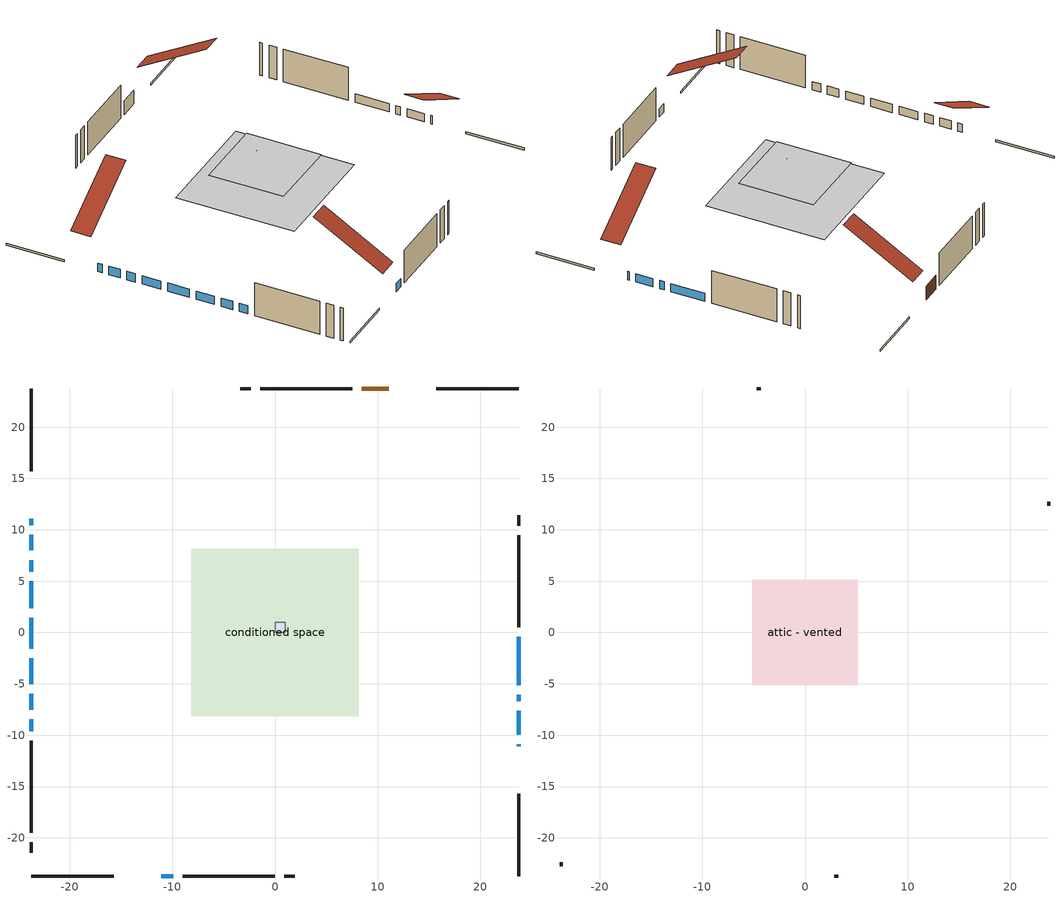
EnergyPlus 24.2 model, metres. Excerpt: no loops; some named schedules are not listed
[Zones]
conditioned space
 floor outside (Floor1 construction): -2.53,-2.53 -2.53,2.53 2.53,2.53 2.53,-2.53 z0.61
 floor outside (Floor2 construction): -0.91,-0.91 -0.91,0.91 0.91,0.91 0.91,-0.91 z0.61
 floor adiabatic (AdiabaticFloorConstruction): -8.17,-8.17 -8.17,8.17 8.17,8.17 8.17,-8.17 z3.05
 wall outside (RimJoist1 construction): 23.71,23.71 15.71,23.71 / -23.71,-23.71 -15.71,-23.71 / -23.71,23.71 -23.71,15.71 / 23.71,-23.71 23.71,-15.71 z0.61:0.91
 wall outside (AdiabaticWallConstruction 1): 11.09,23.71 8.46,23.71 z0.61:2.64
 wall outside (AdiabaticWallConstruction): -23.71,11.09 -23.71,10.45 / -11.09,-23.71 -9.91,-23.71 / -23.71,9.52 -23.71,7.98 / -23.71,7.06 -23.71,5.89 / -23.71,4.97 -23.71,2.38 / 23.71,-11.09 23.71,-10.87 / 23.71,-9.94 23.71,-7.61 / -23.71,1.45 -23.71,-1.56 / -23.71,-2.49 -23.71,-5.02 / -23.71,-5.95 -23.71,-7.52 / -23.71,-8.44 -23.71,-9.62 / 23.71,-6.68 23.71,-6.04 / 23.71,-5.12 23.71,-0.43 z0.61:1.83
 wall outside (Wall1 construction): 7.54,23.71 -1.42,23.71 / -8.99,-23.71 -0.03,-23.71 / -23.71,-10.54 -23.71,-19.5 / 23.71,0.5 23.71,9.45 z0.61:5.49
 wall outside (Wall2 construction): -2.35,23.71 -3.38,23.71 / 0.9,-23.71 1.93,-23.71 / -23.71,-20.43 -23.71,-21.46 / 23.71,10.38 23.71,11.41 z0.61:5.49
 window (WindowConstruction): -23.71,11.09 -23.71,10.45 z0.61:1.83
 window (WindowConstruction 7): -11.09,-23.71 -9.91,-23.71 z0.61:1.83
 window (WindowConstruction 8): -23.71,9.52 -23.71,7.99 z0.61:1.83
 window (WindowConstruction 9): -23.71,7.06 -23.71,5.89 z0.61:1.83
 window (WindowConstruction 10): -23.71,4.97 -23.71,2.38 z0.61:1.83
 window (WindowConstruction 11): 23.71,-11.09 23.71,-10.87 z0.61:1.83
 window (WindowConstruction 12): 23.71,-9.94 23.71,-7.61 z0.61:1.83
 window (WindowConstruction 1): -23.71,1.45 -23.71,-1.56 z0.61:1.83
 window (WindowConstruction 2): -23.71,-2.49 -23.71,-5.02 z0.61:1.83
 window (WindowConstruction 3): -23.71,-5.95 -23.71,-7.52 z0.61:1.83
 window (WindowConstruction 4): -23.71,-8.44 -23.71,-9.62 z0.61:1.83
 window (WindowConstruction 5): 23.71,-6.68 23.71,-6.04 z0.61:1.83
 window (WindowConstruction 6): 23.71,-5.12 23.71,-0.43 z0.61:1.83
 door (Door): 11.09,23.71 8.47,23.71 z0.61:2.64
 ceiling adiabatic (AdiabaticFloorConstruction): 8.17,-8.17 8.17,8.17 -8.17,8.17 -8.17,-8.17 z3.05
 roof outside (Roof2 construction): -2.32,2.32 -2.32,-2.32 2.32,-2.32 2.32,2.32 z5.49
furnace airloop ret air zone
 floor adiabatic (AdiabaticConst): 0,0 0,1 1,1 1,0 z0
 wall adiabatic (AdiabaticConst): 0,1 0,0 1,0 1,1 0,1 z0:1
 ceiling adiabatic (AdiabaticConst): 1,0 1,1 0,1 0,0 z1
attic - vented
 floor to conditioned space (Floor3 construction Reversed): -5.14,-5.14 -5.14,5.14 5.14,5.14 5.14,-5.14 z5.49
 wall outside (Wall4 construction): -4.31,23.71 -4.7,23.71 / 2.86,-23.71 3.25,-23.71 / -23.71,-22.39 -23.71,-22.78 / 23.71,12.34 23.71,12.73 z0.61:5.49
 roof outside (Roof1 construction): 12.01,23.71,5.49 12.01,14.15,11.06 14.78,14.15,11.06 14.78,23.71,5.49; -12.01,-23.71,5.49 -12.01,-14.15,11.06 -14.78,-14.15,11.06 -14.78,-23.71,5.49; -23.71,12.01,5.49 -14.15,12.01,11.06 -14.15,14.78,11.06 -23.71,14.78,5.49; 23.71,-12.01,5.49 14.15,-12.01,11.06 14.15,-14.78,11.06 23.71,-14.78,5.49
[Building]
Building 1: Terrain=Suburbs
[Site:Location]
Saskatoon Intl AP_SK: Latitude {deg}=52.17; Longitude {deg}=-106.7; Time Zone {hr}=-6; Elevation {m}=504; Keep Site Location Information=Yes
[Site:GroundTemperature:Shallow]
-3.29371, -5.9198, -6.13011, -4.88389, 0.118965, 5.09852, 9.41553, 12.1502, 12.3826, 10.1583, 5.95142, 1.12462
[Site:WaterMainsTemperature]
Calculation Method=Schedule; Temperature Schedule=mains temperature schedule
[Material] Roughness=Rough; Thermal Absorptance=0.9
Name | Thickness {m} | Conductivity {W/m-K} | Density {kg/m3} | Specific Heat {J/kg-K} | Solar Absorptance | Visible Absorptance
asphalt or fiberglass shingles | 0.00635 | 0.162714 | 1121.4 | 1465.45 | 0.84 | 0.84
ceiling loosefill ins | 0.254 | 0.0480833 | 16.02 | 1046.75 | 0.7 | 0.7
ceiling stud and cavity | 0.1397 | 0.0921454 | 65.682 | 1177.47 | 0.7 | 0.7
door material | 0.04445 | 0.0451087 | 512.64 | 1214.23 | 0.7 | 0.7
floor covering | 0.0127 | 0.0433444 | 54.468 | 1339.84 | 0.6 | 0.6
floor rigid ins; rim joist rigid ins; wall rigid ins | 0.051816 | 0.029427 | 32.04 | 1214.23 | 0.7 | 0.7
floor rigid ins 1; wall rigid ins 1 | 0.512978 | 0.029427 | 32.04 | 1214.23 | 0.7 | 0.7
floor stud and cavity | 0.1397 | 0.102743 | 92.3553 | 1139.71 | 0.7 | 0.7
floor stud and cavity 1 | 0.1397 | 0.103412 | 92.3553 | 1139.71 | 0.7 | 0.7
floor stud and cavity 2 | 0.1397 | 1.75129 | 37.0049 | 1207.88 | 0.7 | 0.7
furniture material conditioned space 1 | 0.1524 | 0.115458 | 640.8 | 1214.23 | 0.6 | 0.6
gypsum board | 0.0127 | 0.160291 | 801 | 837.4 | 0.6 | 0.6
osb sheathing 0.5 in. | 0.0127 | 0.115458 | 512.64 | 1214.23 | 0.7 | 0.7
osb sheathing 0.75 in. | 0.01905 | 0.115458 | 512.64 | 1214.23 | 0.7 | 0.7
osb sheathing 2.0 in. | 0.0508 | 0.115458 | 512.64 | 1214.23 | 0.7 | 0.7
rim joist stud and cavity | 0.0508 | 0.0440068 | 125.044 | 1163.47 | 0.6 | 0.6
roof rigid ins | 0.103632 | 0.029427 | 32.04 | 1214.23 | 0.7 | 0.7
roof stud and cavity | 0.2032 | 0.355145 | 78.34581 | 1123.46 | 0.7 | 0.7
wall stud and cavity | 0.1397 | 0.213854 | 139.0536 | 1170.24 | 0.7 | 0.7
wall stud and cavity 1 | 0.1397 | 0.257598 | 139.0536 | 1170.24 | 0.7 | 0.7
wall stud and cavity 2 | 0.0889 | 6.1454 | 50.32683 | 1063.81 | 0.6 | 0.6
wall stud and cavity 3 | 0.0889 | 0.380278 | 52.3479 | 1209.89 | 0.7 | 0.7
wall stud and cavity 4 | 0.0889 | 0.391764 | 83.0341 | 1211.67 | 0.7 | 0.7
wood siding | 0.0254 | 0.102417 | 544.68 | 1172.36 | 0 | 0
wood siding 1 | 0.00254 | 0.102417 | 544.68 | 1172.36 | 0 | 0
wood siding 2; wood siding 3; wood siding 4 | 0.0254 | 0.102417 | 544.68 | 1172.36 | 0.7 | 0.7
[Material:NoMass]
Adiabatic: Roughness=Rough; Thermal Resistance {m2-K/W}=176.1; Thermal Absorptance=0.9; Solar Absorptance=0.7; Visible Absorptance=0.7
[WindowMaterial:SimpleGlazingSystem]
Name | U-Factor {W/m2-K} | Solar Heat Gain Coefficient
WindowMaterial | 2.17638 | 0.57
WindowMaterial 1 | 2.14117 | 0.54
WindowMaterial 2 | 2.25473 | 0.54
WindowMaterial 3 | 2.05316 | 0.61
WindowMaterial 4 | 2.0861 | 0.59
WindowMaterial 5 | 2.056 | 0.6
WindowMaterial 6 | 2.09121 | 0.59
WindowMaterial 7 | 1.99809 | 0.62
WindowMaterial 8 | 2.3859 | 0.49
WindowMaterial 9 | 2.00888 | 0.62
[Construction]
AdiabaticConst: Adiabatic
AdiabaticFloorConstruction: floor stud and cavity 2, floor rigid ins 1, osb sheathing 0.75 in., floor covering
AdiabaticWallConstruction: wood siding 3, wall rigid ins 1, wall stud and cavity 3, gypsum board
AdiabaticWallConstruction 1: wood siding 4, wall rigid ins 1, wall stud and cavity 3, gypsum board
Door: door material
Floor1 construction: floor stud and cavity, floor rigid ins, osb sheathing 0.75 in., floor covering
Floor2 construction: floor stud and cavity 1, floor rigid ins, osb sheathing 0.75 in., floor covering
Floor3 construction Reversed: gypsum board, ceiling stud and cavity, ceiling loosefill ins
furniture construction conditioned space 1: furniture material conditioned space 1
PartitionWallConstruction: gypsum board, wall stud and cavity 4, gypsum board
RimJoist1 construction: wood siding 2, rim joist rigid ins, osb sheathing 2.0 in., rim joist stud and cavity
Roof1 construction: asphalt or fiberglass shingles
Roof2 construction: asphalt or fiberglass shingles, roof rigid ins, osb sheathing 0.75 in., roof stud and cavity, gypsum board
Wall1 construction: wood siding, wall rigid ins, osb sheathing 0.5 in., wall stud and cavity, gypsum board
Wall2 construction: wood siding, wall rigid ins, osb sheathing 0.5 in., wall stud and cavity 1, gypsum board
Wall4 construction: wood siding 1, wall stud and cavity 2
WindowConstruction; WindowConstruction 5: WindowMaterial
WindowConstruction 1: WindowMaterial 1
WindowConstruction 10: WindowMaterial 7
WindowConstruction 11: WindowMaterial 8
WindowConstruction 12: WindowMaterial 9
WindowConstruction 2: WindowMaterial 2
WindowConstruction 3: WindowMaterial 3
WindowConstruction 4; WindowConstruction 6; WindowConstruction 7: WindowMaterial 4
WindowConstruction 8: WindowMaterial 5
WindowConstruction 9: WindowMaterial 6
[Zone] Multiplier=1
Name | Volume {m3} | Part of Total Floor Area
attic - vented | 91.2859 | Yes
conditioned space | 739 | Yes
furnace airloop ret air zone | 1 | No
[Space]
Name | Zone | Volume {m3} | Space Type
attic - vented 1 | attic - vented | 91.2859
conditioned space 1 | conditioned space | 739
furnace airloop ret air space | furnace airloop ret air zone |  | Plenum Space Type
[OtherEquipment] Design Level Calculation Method=EquipmentLevel
Name | Fuel Type | Zone or ZoneList or Space or SpaceList | Schedule | Design Level {W} | Fraction Latent | Fraction Radiant | Fraction Lost
furnace airloop_0 RetCondToDZ; furnace airloop_0 SupCondToDZ; furnace airloop_0 SupSensLkToDZ | None | attic - vented 1 | Always On Discrete | 0 | 0 | 0 | 0
furnace airloop_0 SupLatLkToDZ | None | attic - vented 1 | Always On Discrete | 0 | 1 | 0 | 0
clothes dryer 1 | Electricity | conditioned space 1 | clothes dryer schedule | 0 | 0.015 | 0.081 | 0.85
cooking range 1 | Electricity | conditioned space 1 | cooking range schedule | 0 | 0.08 | 0.432 | 0.2
furnace airloop_0 SupCondToLv; furnace airloop_0 SupSensLkToCond; mech vent house fan sensible load | None | conditioned space 1 | Always On Discrete | 0 | 0 | 0 | 0
furnace airloop_0 SupLatLkToCond; mech vent house fan latent load | None | conditioned space 1 | Always On Discrete | 0 | 1 | 0 | 0
general water use latent | None | conditioned space 1 | general water use schedule | 62.594 | 1 | 0 | 0
general water use sensible | None | conditioned space 1 | general water use schedule | -61.6891 | 0 | 0.6 | 0
water heater energy adjustment1 | NaturalGas | conditioned space 1 | Always On Discrete | 0.01 | 0 | 0 | 1
furnace airloop_0 RetCondToRP; furnace airloop_0 RetSensLkToRP | None | furnace airloop ret air space | Always On Discrete | 0 | 0 | 0 | 0
furnace airloop_0 RetLatLkToRP | None | furnace airloop ret air space | Always On Discrete | 0 | 1 | 0 | 0
[ZoneInfiltration:DesignFlowRate] Schedule=Always On Discrete; Design Flow Rate Calculation Method=Flow/Zone; Design Flow Rate {m3/s}=0
Name | Zone or ZoneList or Space or SpaceList
attic_vented 1 duct leakage imbalance infil flow | attic - vented 1
infil flow; natural vent flow; whole house fan flow | conditioned space 1
[ZoneInfiltration:EffectiveLeakageArea]
infil attic - vented 1: Zone or Space=attic - vented 1; Schedule=Always On Discrete; Effective Air Leakage Area {cm2}=3624.69; Stack Coefficient=0.000726756; Wind Coefficient=1.82144e-05
[ZoneMixing] Schedule=Always On Continuous; Design Flow Rate Calculation Method=Flow/Zone; Design Flow Rate {m3/s}=0
Name | Zone or Space | Source Zone or Space
furnace airloop_0 ZoneMixCondToDZ mix; whole house fan mix | attic - vented | conditioned space
furnace airloop_0 ZoneMixDZToCond mix | conditioned space | attic - vented
[InternalMass] Zone or ZoneList=conditioned space; Space or SpaceList=conditioned space 1
Name | Construction | Surface Area {m2}
furniture mass conditioned space 1 | furniture construction conditioned space 1 | 118.24
partition wall mass | PartitionWallConstruction | 295.6
[Lights]
interior lighting: Zone or ZoneList or Space or SpaceList=conditioned space 1; Schedule=interior lighting schedule; Design Level Calculation Method=LightingLevel; Lighting Level {W}=343.2; Return Air Fraction=0; Fraction Radiant=0.6; Fraction Visible=0.2; Fraction Replaceable=1
[People]
occupants: Zone or ZoneList or Space or SpaceList=conditioned space 1; Number of People Schedule=occupants schedule; Number of People Calculation Method=People; Number of People=3; Fraction Radiant=0.314171; Sensible Heat Fraction=0.56303; Activity Level Schedule=occupants activity schedule; Carbon Dioxide Generation Rate {m3/s-W}=0; Enable ASHRAE 55 Comfort Warnings=No; Mean Radiant Temperature Calculation Type=EnclosureAveraged
[ElectricEquipment] Zone or ZoneList or Space or SpaceList=conditioned space 1; Design Level Calculation Method=EquipmentLevel
Name | Schedule | Design Level {W} | Fraction Latent | Fraction Radiant | Fraction Lost
clothes dryer | clothes dryer schedule | 140.772 | 0.015 | 0.081 | 0.85
clothes washer | clothes washer schedule | 32.1985 | 0.03 | 0.162 | 0.7
cooking range | cooking range schedule | 215.147 | 0.08 | 0.432 | 0.2
dishwasher | dishwasher schedule | 66.8632 | 0.3 | 0.18 | 0.4
fridge | fridge schedule | 72.9452 | 0 | 0.6 | 0
mech vent house fan | mech vent house fan schedule | 0 | 0 | 0 | 1
mech vent house fan cfis | mech vent house fan cfis schedule | 0 | 0 | 0 | 0
misc plug loads | misc plug loads schedule | 494.7 | 0.045 | 0.513 | 0.1
whole house fan | Always On Discrete | 0 | 0 | 0 | 1
[SpaceList]
Plenum Space Type: furnace airloop ret air space
[AirLoopHVAC:ReturnPlenum]
Air Loop HVAC Return Plenum 1: Zone=furnace airloop ret air zone
[Exterior:Lights]
exterior lighting: Schedule=exterior lighting schedule; Design Level {W}=75.6
[EnergyManagementSystem:Sensor] Output:Variable or Output:Meter Index Key=attic - vented
Name | Output:Variable or Output:Meter
furnace_airloop_0_DZ_T_s | Zone Air Temperature
furnace_airloop_0_DZ_W_s | Zone Mean Air Humidity Ratio
[Schedule:Constant]
Name | Hourly Value
Always On Discrete; Always On Continuous; mech vent house fan schedule; mech vent house fan cfis schedule | 1
occupants activity schedule | 117.228
fridge schedule | 0
[Schedule:Week:Daily]
interior lighting schedule Week Rule - Jan1-Jan27: interior lighting schedule day, interior lighting schedule day, interior lighting schedule day, interior lighting schedule day, interior lighting schedule day, interior lighting schedule day, interior lighting schedule day, interior lighting schedule default day, interior lighting schedule default day, interior lighting schedule default day, interior lighting schedule default day, interior lighting schedule default day
interior lighting schedule Week Rule - Jan28-Feb3: interior lighting schedule day, interior lighting schedule day, interior lighting schedule day, interior lighting schedule day, interior lighting schedule day 1, interior lighting schedule day 1, interior lighting schedule day 1, interior lighting schedule default day, interior lighting schedule default day, interior lighting schedule default day, interior lighting schedule default day, interior lighting schedule default day
interior lighting schedule Week Rule - Feb4-Feb24: interior lighting schedule day 1, interior lighting schedule day 1, interior lighting schedule day 1, interior lighting schedule day 1, interior lighting schedule day 1, interior lighting schedule day 1, interior lighting schedule day 1, interior lighting schedule default day, interior lighting schedule default day, interior lighting schedule default day, interior lighting schedule default day, interior lighting schedule default day
interior lighting schedule Week Rule - Feb25-Mar3: interior lighting schedule day 1, interior lighting schedule day 1, interior lighting schedule day 1, interior lighting schedule day 1, interior lighting schedule day 2, interior lighting schedule day 2, interior lighting schedule day 2, interior lighting schedule default day, interior lighting schedule default day, interior lighting schedule default day, interior lighting schedule default day, interior lighting schedule default day
interior lighting schedule Week Rule - Mar4-Mar31: interior lighting schedule day 2, interior lighting schedule day 2, interior lighting schedule day 2, interior lighting schedule day 2, interior lighting schedule day 2, interior lighting schedule day 2, interior lighting schedule day 2, interior lighting schedule default day, interior lighting schedule default day, interior lighting schedule default day, interior lighting schedule default day, interior lighting schedule default day
interior lighting schedule Week Rule - Apr1-Apr28: interior lighting schedule day 3, interior lighting schedule day 3, interior lighting schedule day 3, interior lighting schedule day 3, interior lighting schedule day 3, interior lighting schedule day 3, interior lighting schedule day 3, interior lighting schedule default day, interior lighting schedule default day, interior lighting schedule default day, interior lighting schedule default day, interior lighting schedule default day
interior lighting schedule Week Rule - Apr29-May5: interior lighting schedule day 3, interior lighting schedule day 3, interior lighting schedule day 4, interior lighting schedule day 4, interior lighting schedule day 4, interior lighting schedule day 4, interior lighting schedule day 4, interior lighting schedule default day, interior lighting schedule default day, interior lighting schedule default day, interior lighting schedule default day, interior lighting schedule default day
interior lighting schedule Week Rule - May6-May26: interior lighting schedule day 4, interior lighting schedule day 4, interior lighting schedule day 4, interior lighting schedule day 4, interior lighting schedule day 4, interior lighting schedule day 4, interior lighting schedule day 4, interior lighting schedule default day, interior lighting schedule default day, interior lighting schedule default day, interior lighting schedule default day, interior lighting schedule default day
interior lighting schedule Week Rule - May27-Jun2: interior lighting schedule day 4, interior lighting schedule day 4, interior lighting schedule day 4, interior lighting schedule day 4, interior lighting schedule day 4, interior lighting schedule day 5, interior lighting schedule day 5, interior lighting schedule default day, interior lighting schedule default day, interior lighting schedule default day, interior lighting schedule default day, interior lighting schedule default day
interior lighting schedule Week Rule - Jun3-Jun30: interior lighting schedule day 5, interior lighting schedule day 5, interior lighting schedule day 5, interior lighting schedule day 5, interior lighting schedule day 5, interior lighting schedule day 5, interior lighting schedule day 5, interior lighting schedule default day, interior lighting schedule default day, interior lighting schedule default day, interior lighting schedule default day, interior lighting schedule default day
interior lighting schedule Week Rule - Jul1-Jul28: interior lighting schedule day 6, interior lighting schedule day 6, interior lighting schedule day 6, interior lighting schedule day 6, interior lighting schedule day 6, interior lighting schedule day 6, interior lighting schedule day 6, interior lighting schedule default day, interior lighting schedule default day, interior lighting schedule default day, interior lighting schedule default day, interior lighting schedule default day
interior lighting schedule Week Rule - Jul29-Aug4: interior lighting schedule day 6, interior lighting schedule day 6, interior lighting schedule day 6, interior lighting schedule day 7, interior lighting schedule day 7, interior lighting schedule day 7, interior lighting schedule day 7, interior lighting schedule default day, interior lighting schedule default day, interior lighting schedule default day, interior lighting schedule default day, interior lighting schedule default day
interior lighting schedule Week Rule - Aug5-Aug25: interior lighting schedule day 7, interior lighting schedule day 7, interior lighting schedule day 7, interior lighting schedule day 7, interior lighting schedule day 7, interior lighting schedule day 7, interior lighting schedule day 7, interior lighting schedule default day, interior lighting schedule default day, interior lighting schedule default day, interior lighting schedule default day, interior lighting schedule default day
interior lighting schedule Week Rule - Aug26-Sep1: interior lighting schedule day 7, interior lighting schedule day 7, interior lighting schedule day 7, interior lighting schedule day 7, interior lighting schedule day 7, interior lighting schedule day 7, interior lighting schedule day 8, interior lighting schedule default day, interior lighting schedule default day, interior lighting schedule default day, interior lighting schedule default day, interior lighting schedule default day
interior lighting schedule Week Rule - Sep2-Sep29: interior lighting schedule day 8, interior lighting schedule day 8, interior lighting schedule day 8, interior lighting schedule day 8, interior lighting schedule day 8, interior lighting schedule day 8, interior lighting schedule day 8, interior lighting schedule default day, interior lighting schedule default day, interior lighting schedule default day, interior lighting schedule default day, interior lighting schedule default day
interior lighting schedule Week Rule - Sep30-Oct6: interior lighting schedule day 8, interior lighting schedule day 9, interior lighting schedule day 9, interior lighting schedule day 9, interior lighting schedule day 9, interior lighting schedule day 9, interior lighting schedule day 9, interior lighting schedule default day, interior lighting schedule default day, interior lighting schedule default day, interior lighting schedule default day, interior lighting schedule default day
interior lighting schedule Week Rule - Oct7-Oct27: interior lighting schedule day 9, interior lighting schedule day 9, interior lighting schedule day 9, interior lighting schedule day 9, interior lighting schedule day 9, interior lighting schedule day 9, interior lighting schedule day 9, interior lighting schedule default day, interior lighting schedule default day, interior lighting schedule default day, interior lighting schedule default day, interior lighting schedule default day
interior lighting schedule Week Rule - Oct28-Nov3: interior lighting schedule day 9, interior lighting schedule day 9, interior lighting schedule day 9, interior lighting schedule day 9, interior lighting schedule day 10, interior lighting schedule day 10, interior lighting schedule day 10, interior lighting schedule default day, interior lighting schedule default day, interior lighting schedule default day, interior lighting schedule default day, interior lighting schedule default day
interior lighting schedule Week Rule - Nov4-Nov24: interior lighting schedule day 10, interior lighting schedule day 10, interior lighting schedule day 10, interior lighting schedule day 10, interior lighting schedule day 10, interior lighting schedule day 10, interior lighting schedule day 10, interior lighting schedule default day, interior lighting schedule default day, interior lighting schedule default day, interior lighting schedule default day, interior lighting schedule default day
interior lighting schedule Week Rule - Nov25-Dec1: interior lighting schedule day 10, interior lighting schedule day 10, interior lighting schedule day 10, interior lighting schedule day 10, interior lighting schedule day 10, interior lighting schedule day 10, interior lighting schedule day 11, interior lighting schedule default day, interior lighting schedule default day, interior lighting schedule default day, interior lighting schedule default day, interior lighting schedule default day
interior lighting schedule Week Rule - Dec2-Dec31: interior lighting schedule day 11, interior lighting schedule day 11, interior lighting schedule day 11, interior lighting schedule day 11, interior lighting schedule day 11, interior lighting schedule day 11, interior lighting schedule day 11, interior lighting schedule default day, interior lighting schedule default day, interior lighting schedule default day, interior lighting schedule default day, interior lighting schedule default day
occupants schedule Week Rule - Jan1-Dec31: occupants schedule day, occupants schedule day, occupants schedule day, occupants schedule day, occupants schedule day, occupants schedule day, occupants schedule day, occupants schedule default day, occupants schedule default day, occupants schedule default day, occupants schedule default day, occupants schedule default day
clothes dryer schedule Week Rule - Jan1-Dec31: clothes dryer schedule day, clothes dryer schedule day, clothes dryer schedule day, clothes dryer schedule day, clothes dryer schedule day, clothes dryer schedule day, clothes dryer schedule day, clothes dryer schedule default day, clothes dryer schedule default day, clothes dryer schedule default day, clothes dryer schedule default day, clothes dryer schedule default day
clothes washer schedule Week Rule - Jan1-Dec31: clothes washer schedule day, clothes washer schedule day, clothes washer schedule day, clothes washer schedule day, clothes washer schedule day, clothes washer schedule day, clothes washer schedule day, clothes washer schedule default day, clothes washer schedule default day, clothes washer schedule default day, clothes washer schedule default day, clothes washer schedule default day
cooking range schedule Week Rule - Jan1-Dec31: cooking range schedule day, cooking range schedule day, cooking range schedule day, cooking range schedule day, cooking range schedule day, cooking range schedule day, cooking range schedule day, cooking range schedule default day, cooking range schedule default day, cooking range schedule default day, cooking range schedule default day, cooking range schedule default day
dishwasher schedule Week Rule - Jan1-Dec31: dishwasher schedule day, dishwasher schedule day, dishwasher schedule day, dishwasher schedule day, dishwasher schedule day, dishwasher schedule day, dishwasher schedule day, dishwasher schedule default day, dishwasher schedule default day, dishwasher schedule default day, dishwasher schedule default day, dishwasher schedule default day
misc plug loads schedule Week Rule - Jan1-Dec31: misc plug loads schedule day, misc plug loads schedule day, misc plug loads schedule day, misc plug loads schedule day, misc plug loads schedule day, misc plug loads schedule day, misc plug loads schedule day, misc plug loads schedule default day, misc plug loads schedule default day, misc plug loads schedule default day, misc plug loads schedule default day, misc plug loads schedule default day
general water use schedule Week Rule - Jan1-Dec31: general water use schedule day, general water use schedule day, general water use schedule day, general water use schedule day, general water use schedule day, general water use schedule day, general water use schedule day, general water use schedule default day, general water use schedule default day, general water use schedule default day, general water use schedule default day, general water use schedule default day
exterior lighting schedule Week Rule - Jan1-Jan27: exterior lighting schedule day, exterior lighting schedule day, exterior lighting schedule day, exterior lighting schedule day, exterior lighting schedule day, exterior lighting schedule day, exterior lighting schedule day, exterior lighting schedule default day, exterior lighting schedule default day, exterior lighting schedule default day, exterior lighting schedule default day, exterior lighting schedule default day
exterior lighting schedule Week Rule - Jan28-Feb3: exterior lighting schedule day, exterior lighting schedule day, exterior lighting schedule day, exterior lighting schedule day, exterior lighting schedule day 1, exterior lighting schedule day 1, exterior lighting schedule day 1, exterior lighting schedule default day, exterior lighting schedule default day, exterior lighting schedule default day, exterior lighting schedule default day, exterior lighting schedule default day
exterior lighting schedule Week Rule - Feb4-Feb24: exterior lighting schedule day 1, exterior lighting schedule day 1, exterior lighting schedule day 1, exterior lighting schedule day 1, exterior lighting schedule day 1, exterior lighting schedule day 1, exterior lighting schedule day 1, exterior lighting schedule default day, exterior lighting schedule default day, exterior lighting schedule default day, exterior lighting schedule default day, exterior lighting schedule default day
exterior lighting schedule Week Rule - Feb25-Mar3: exterior lighting schedule day 1, exterior lighting schedule day 1, exterior lighting schedule day 1, exterior lighting schedule day 1, exterior lighting schedule day 2, exterior lighting schedule day 2, exterior lighting schedule day 2, exterior lighting schedule default day, exterior lighting schedule default day, exterior lighting schedule default day, exterior lighting schedule default day, exterior lighting schedule default day
exterior lighting schedule Week Rule - Mar4-Mar31: exterior lighting schedule day 2, exterior lighting schedule day 2, exterior lighting schedule day 2, exterior lighting schedule day 2, exterior lighting schedule day 2, exterior lighting schedule day 2, exterior lighting schedule day 2, exterior lighting schedule default day, exterior lighting schedule default day, exterior lighting schedule default day, exterior lighting schedule default day, exterior lighting schedule default day
exterior lighting schedule Week Rule - Apr1-Apr28: exterior lighting schedule day 3, exterior lighting schedule day 3, exterior lighting schedule day 3, exterior lighting schedule day 3, exterior lighting schedule day 3, exterior lighting schedule day 3, exterior lighting schedule day 3, exterior lighting schedule default day, exterior lighting schedule default day, exterior lighting schedule default day, exterior lighting schedule default day, exterior lighting schedule default day
exterior lighting schedule Week Rule - Apr29-May5: exterior lighting schedule day 3, exterior lighting schedule day 3, exterior lighting schedule day 4, exterior lighting schedule day 4, exterior lighting schedule day 4, exterior lighting schedule day 4, exterior lighting schedule day 4, exterior lighting schedule default day, exterior lighting schedule default day, exterior lighting schedule default day, exterior lighting schedule default day, exterior lighting schedule default day
exterior lighting schedule Week Rule - May6-May26: exterior lighting schedule day 4, exterior lighting schedule day 4, exterior lighting schedule day 4, exterior lighting schedule day 4, exterior lighting schedule day 4, exterior lighting schedule day 4, exterior lighting schedule day 4, exterior lighting schedule default day, exterior lighting schedule default day, exterior lighting schedule default day, exterior lighting schedule default day, exterior lighting schedule default day
exterior lighting schedule Week Rule - May27-Jun2: exterior lighting schedule day 4, exterior lighting schedule day 4, exterior lighting schedule day 4, exterior lighting schedule day 4, exterior lighting schedule day 4, exterior lighting schedule day 5, exterior lighting schedule day 5, exterior lighting schedule default day, exterior lighting schedule default day, exterior lighting schedule default day, exterior lighting schedule default day, exterior lighting schedule default day
exterior lighting schedule Week Rule - Jun3-Jun30: exterior lighting schedule day 5, exterior lighting schedule day 5, exterior lighting schedule day 5, exterior lighting schedule day 5, exterior lighting schedule day 5, exterior lighting schedule day 5, exterior lighting schedule day 5, exterior lighting schedule default day, exterior lighting schedule default day, exterior lighting schedule default day, exterior lighting schedule default day, exterior lighting schedule default day
exterior lighting schedule Week Rule - Jul1-Jul28: exterior lighting schedule day 6, exterior lighting schedule day 6, exterior lighting schedule day 6, exterior lighting schedule day 6, exterior lighting schedule day 6, exterior lighting schedule day 6, exterior lighting schedule day 6, exterior lighting schedule default day, exterior lighting schedule default day, exterior lighting schedule default day, exterior lighting schedule default day, exterior lighting schedule default day
exterior lighting schedule Week Rule - Jul29-Aug4: exterior lighting schedule day 6, exterior lighting schedule day 6, exterior lighting schedule day 6, exterior lighting schedule day 7, exterior lighting schedule day 7, exterior lighting schedule day 7, exterior lighting schedule day 7, exterior lighting schedule default day, exterior lighting schedule default day, exterior lighting schedule default day, exterior lighting schedule default day, exterior lighting schedule default day
exterior lighting schedule Week Rule - Aug5-Aug25: exterior lighting schedule day 7, exterior lighting schedule day 7, exterior lighting schedule day 7, exterior lighting schedule day 7, exterior lighting schedule day 7, exterior lighting schedule day 7, exterior lighting schedule day 7, exterior lighting schedule default day, exterior lighting schedule default day, exterior lighting schedule default day, exterior lighting schedule default day, exterior lighting schedule default day
exterior lighting schedule Week Rule - Aug26-Sep1: exterior lighting schedule day 7, exterior lighting schedule day 7, exterior lighting schedule day 7, exterior lighting schedule day 7, exterior lighting schedule day 7, exterior lighting schedule day 7, exterior lighting schedule day 8, exterior lighting schedule default day, exterior lighting schedule default day, exterior lighting schedule default day, exterior lighting schedule default day, exterior lighting schedule default day
exterior lighting schedule Week Rule - Sep2-Sep29: exterior lighting schedule day 8, exterior lighting schedule day 8, exterior lighting schedule day 8, exterior lighting schedule day 8, exterior lighting schedule day 8, exterior lighting schedule day 8, exterior lighting schedule day 8, exterior lighting schedule default day, exterior lighting schedule default day, exterior lighting schedule default day, exterior lighting schedule default day, exterior lighting schedule default day
exterior lighting schedule Week Rule - Sep30-Oct6: exterior lighting schedule day 8, exterior lighting schedule day 9, exterior lighting schedule day 9, exterior lighting schedule day 9, exterior lighting schedule day 9, exterior lighting schedule day 9, exterior lighting schedule day 9, exterior lighting schedule default day, exterior lighting schedule default day, exterior lighting schedule default day, exterior lighting schedule default day, exterior lighting schedule default day
[Schedule:Year]
interior lighting schedule: interior lighting schedule Week Rule - Jan1-Jan27, 1, 1, 1, 27, interior lighting schedule Week Rule - Jan28-Feb3, 1, 28, 2, 3, interior lighting schedule Week Rule - Feb4-Feb24, 2, 4, 2, 24, interior lighting schedule Week Rule - Feb25-Mar3, 2, 25, 3, 3, interior lighting schedule Week Rule - Mar4-Mar31, 3, 4, 3, 31, interior lighting schedule Week Rule - Apr1-Apr28, 4, 1, 4, 28, interior lighting schedule Week Rule - Apr29-May5, 4, 29, 5, 5, interior lighting schedule Week Rule - May6-May26, 5, 6, 5, 26, interior lighting schedule Week Rule - May27-Jun2, 5, 27, 6, 2, interior lighting schedule Week Rule - Jun3-Jun30, 6, 3, 6, 30, interior lighting schedule Week Rule - Jul1-Jul28, 7, 1, 7, 28, interior lighting schedule Week Rule - Jul29-Aug4, 7, 29, 8, 4, interior lighting schedule Week Rule - Aug5-Aug25, 8, 5, 8, 25, interior lighting schedule Week Rule - Aug26-Sep1, 8, 26, 9, 1, interior lighting schedule Week Rule - Sep2-Sep29, 9, 2, 9, 29, interior lighting schedule Week Rule - Sep30-Oct6, 9, 30, 10, 6, interior lighting schedule Week Rule - Oct7-Oct27, 10, 7, 10, 27, interior lighting schedule Week Rule - Oct28-Nov3, 10, 28, 11, 3, interior lighting schedule Week Rule - Nov4-Nov24, 11, 4, 11, 24, interior lighting schedule Week Rule - Nov25-Dec1, 11, 25, 12, 1, interior lighting schedule Week Rule - Dec2-Dec31, 12, 2, 12, 31
occupants schedule: occupants schedule Week Rule - Jan1-Dec31, 1, 1, 12, 31
clothes dryer schedule: clothes dryer schedule Week Rule - Jan1-Dec31, 1, 1, 12, 31
clothes washer schedule: clothes washer schedule Week Rule - Jan1-Dec31, 1, 1, 12, 31
cooking range schedule: cooking range schedule Week Rule - Jan1-Dec31, 1, 1, 12, 31
dishwasher schedule: dishwasher schedule Week Rule - Jan1-Dec31, 1, 1, 12, 31
misc plug loads schedule: misc plug loads schedule Week Rule - Jan1-Dec31, 1, 1, 12, 31
general water use schedule: general water use schedule Week Rule - Jan1-Dec31, 1, 1, 12, 31
exterior lighting schedule: exterior lighting schedule Week Rule - Jan1-Jan27, 1, 1, 1, 27, exterior lighting schedule Week Rule - Jan28-Feb3, 1, 28, 2, 3, exterior lighting schedule Week Rule - Feb4-Feb24, 2, 4, 2, 24, exterior lighting schedule Week Rule - Feb25-Mar3, 2, 25, 3, 3, exterior lighting schedule Week Rule - Mar4-Mar31, 3, 4, 3, 31, exterior lighting schedule Week Rule - Apr1-Apr28, 4, 1, 4, 28, exterior lighting schedule Week Rule - Apr29-May5, 4, 29, 5, 5, exterior lighting schedule Week Rule - May6-May26, 5, 6, 5, 26, exterior lighting schedule Week Rule - May27-Jun2, 5, 27, 6, 2, exterior lighting schedule Week Rule - Jun3-Jun30, 6, 3, 6, 30, exterior lighting schedule Week Rule - Jul1-Jul28, 7, 1, 7, 28, exterior lighting schedule Week Rule - Jul29-Aug4, 7, 29, 8, 4, exterior lighting schedule Week Rule - Aug5-Aug25, 8, 5, 8, 25, exterior lighting schedule Week Rule - Aug26-Sep1, 8, 26, 9, 1, exterior lighting schedule Week Rule - Sep2-Sep29, 9, 2, 9, 29, exterior lighting schedule Week Rule - Sep30-Oct6, 9, 30, 10, 6, exterior lighting schedule Week Rule - Oct7-Oct27, 10, 7, 10, 27, exterior lighting schedule Week Rule - Oct28-Nov3, 10, 28, 11, 3, exterior lighting schedule Week Rule - Nov4-Nov24, 11, 4, 11, 24, exterior lighting schedule Week Rule - Nov25-Dec1, 11, 25, 12, 1, exterior lighting schedule Week Rule - Dec2-Dec31, 12, 2, 12, 31
[Schedule:Compact]
mains temperature schedule: Through: 01/01, For: AllDays, Until: 24:00, 3.00833, Through: 01/02, For: AllDays, Until: 24:00, 2.92833, Through: 01/03, For: AllDays, Until: 24:00, 2.84889, Through: 01/04, For: AllDays, Until: 24:00, 2.77111, Through: 01/05, For: AllDays, Until: 24:00, 2.69389, Through: 01/06, For: AllDays, Until: 24:00, 2.61778, Through: 01/07, For: AllDays, Until: 24:00, 2.54333, Through: 01/08, For: AllDays, Until: 24:00, 2.46944, Through: 01/09, For: AllDays, Until: 24:00, 2.39667, Through: 01/10, For: AllDays, Until: 24:00, 2.32556, Through: 01/11, For: AllDays, Until: 24:00, 2.255, Through: 01/12, For: AllDays, Until: 24:00, 2.18611, Through: 01/13, For: AllDays, Until: 24:00, 2.11833, Through: 01/14, For: AllDays, Until: 24:00, 2.05167, Through: 01/15, For: AllDays, Until: 24:00, 1.98611, Through: 01/16, For: AllDays, Until: 24:00, 1.92222, Through: 01/17, For: AllDays, Until: 24:00, 1.85944, Through: 01/18, For: AllDays, Until: 24:00, 1.79778, Through: 01/19, For: AllDays, Until: 24:00, 1.73778, Through: 01/20, For: AllDays, Until: 24:00, 1.67889, Through: 01/21, For: AllDays, Until: 24:00, 1.62167, Through: 01/22, For: AllDays, Until: 24:00, 1.56556, Through: 01/23, For: AllDays, Until: 24:00, 1.51056, Through: 01/24, For: AllDays, Until: 24:00, 1.45778, Through: 01/25, For: AllDays, Until: 24:00, 1.40556, Through: 01/26, For: AllDays, Until: 24:00, 1.35556, Through: 01/27, For: AllDays, Until: 24:00, 1.30667, Through: 01/28, For: AllDays, Until: 24:00, 1.25944, Through: 01/29, For: AllDays, Until: 24:00, 1.21333, Through: 01/30, For: AllDays, Until: 24:00, 1.16889, Through: 01/31, For: AllDays, Until: 24:00, 1.12611, Through: 02/01, For: AllDays, Until: 24:00, 1.085, Through: 02/02, For: AllDays, Until: 24:00, 1.045, Through: 02/03, For: AllDays, Until: 24:00, 1.00667, Through: 02/04, For: AllDays, Until: 24:00, 0.97, Through: 02/05, For: AllDays, Until: 24:00, 0.935, Through: 02/06, For: AllDays, Until: 24:00, 0.901667, Through: 02/07, For: AllDays, Until: 24:00, 0.869444, Through: 02/08, For: AllDays, Until: 24:00, 0.839444, Through: 02/09, For: AllDays, Until: 24:00, 0.810556, Through: 02/10, For: AllDays, Until: 24:00, 0.783889, Through: 02/11, For: AllDays, Until: 24:00, 0.758333, Through: 02/12, For: AllDays, Until: 24:00, 0.734444, Through: 02/13, For: AllDays, Until: 24:00, 0.712222, Through: 02/14, For: AllDays, Until: 24:00, 0.692222, Through: 02/15, For: AllDays, Until: 24:00, 0.673333, Through: 02/16, For: AllDays, Until: 24:00, 0.656111, Through: 02/17, For: AllDays, Until: 24:00, 0.640556, Through: 02/18, For: AllDays, Until: 24:00, 0.626667, Through: 02/19, For: AllDays, Until: 24:00, 0.614444, Through: 02/20, For: AllDays, Until: 24:00, 0.604444, Through: 02/21, For: AllDays, Until: 24:00, 0.595556, Through: 02/22, For: AllDays, Until: 24:00, 0.588333, Through: 02/23, For: AllDays, Until: 24:00, 0.583333, Through: 02/24, For: AllDays, Until: 24:00, 0.579444, Through: 02/25, For: AllDays, Until: 24:00, 0.577778, Through: 02/26, For: AllDays, Until: 24:00, 0.577222, Through: 02/27, For: AllDays, Until: 24:00, 0.578889, Through: 02/28, For: AllDays, Until: 24:00, 0.581667, Through: 03/01, For: AllDays, Until: 24:00, 0.586667, Through: 03/02, For: AllDays, Until: 24:00, 0.593333, Through: 03/03, For: AllDays, Until: 24:00, 0.601111, Through: 03/04, For: AllDays, Until: 24:00, 0.611111, Through: 03/05, For: AllDays, Until: 24:00, 0.622778, Through: 03/06, For: AllDays, Until: 24:00, 0.636111, Through: 03/07, For: AllDays, Until: 24:00, 0.651111, Through: 03/08, For: AllDays, Until: 24:00, 0.667778, Through: 03/09, For: AllDays, Until: 24:00, 0.686111, Through: 03/10, For: AllDays, Until: 24:00, 0.705556, Through: 03/11, For: AllDays, Until: 24:00, 0.727222, Through: 03/12, For: AllDays, Until: 24:00, 0.750556, Through: 03/13, For: AllDays, Until: 24:00, 0.775556, Through: 03/14, For: AllDays, Until: 24:00, 0.802222, Through: 03/15, For: AllDays, Until: 24:00, 0.83, Through: 03/16, For: AllDays, Until: 24:00, 0.86, Through: 03/17, For: AllDays, Until: 24:00, 0.891111, Through: 03/18, For: AllDays, Until: 24:00, 0.924444, Through: 03/19, For: AllDays, Until: 24:00, 0.958889, Through: 03/20, For: AllDays, Until: 24:00, 0.995, Through: 03/21, For: AllDays, Until: 24:00, 1.03278, Through: 03/22, For: AllDays, Until: 24:00, 1.07222, Through: 03/23, For: AllDays, Until: 24:00, 1.11278, Through: 03/24, For: AllDays, Until: 24:00, 1.15556, Through: 03/25, For: AllDays, Until: 24:00, 1.19944, Through: 03/26, For: AllDays, Until: 24:00, 1.24444, Through: 03/27, For: AllDays, Until: 24:00, 1.29167, Through: 03/28, For: AllDays, Until: 24:00, 1.34, Through: 03/29, For: AllDays, Until: 24:00, 1.39, Through: 03/30, For: AllDays, Until: 24:00, 1.44111, Through: 03/31, For: AllDays, Until: 24:00, 1.49389, Through: 04/01, For: AllDays, Until: 24:00, 1.54833, Through: 04/02, For: AllDays, Until: 24:00, 1.60389, Through: 04/03, For: AllDays, Until: 24:00, 1.66056, Through: 04/04, For: AllDays, Until: 24:00, 1.71889, Through: 04/05, For: AllDays, Until: 24:00, 1.77889, Through: 04/06, For: AllDays, Until: 24:00, 1.84, Through: 04/07, For: AllDays, Until: 24:00, 1.90222, Through: 04/08, For: AllDays, Until: 24:00, 1.96556, Through: 04/09, For: AllDays, Until: 24:00, 2.03056, Through: 04/10, For: AllDays, Until: 24:00, 2.09722, Through: 04/11, For: AllDays, Until: 24:00, 2.16444, Through: 04/12, For: AllDays, Until: 24:00, 2.23333, Through: 04/13, For: AllDays, Until: 24:00, 2.30278, Through: 04/14, For: AllDays, Until: 24:00, 2.37389, Through: 04/15, For: AllDays, Until: 24:00, 2.44611, Through: 04/16, For: AllDays, Until: 24:00, 2.52, Through: 04/17, For: AllDays, Until: 24:00, 2.59444, Through: 04/18, For: AllDays, Until: 24:00, 2.67, Through: 04/19, For: AllDays, Until: 24:00, 2.74667, Through: 04/20, For: AllDays, Until: 24:00, 2.82444, Through: 04/21, For: AllDays, Until: 24:00, 2.90278, Through: 04/22, For: AllDays, Until: 24:00, 2.98278, Through: 04/23, For: AllDays, Until: 24:00, 3.06333, Through: 04/24, For: AllDays, Until: 24:00, 3.145, Through: 04/25, For: AllDays, Until: 24:00, 3.22778, Through: 04/26, For: AllDays, Until: 24:00, 3.31167, Through: 04/27, For: AllDays, Until: 24:00, 3.39611, Through: 04/28, For: AllDays, Until: 24:00, 3.48111, Through: 04/29, For: AllDays, Until: 24:00, 3.56722, Through: 04/30, For: AllDays, Until: 24:00, 3.65444, Through: 05/01, For: AllDays, Until: 24:00, 3.74222, Through: 05/02, For: AllDays, Until: 24:00, 3.83056, Through: 05/03, For: AllDays, Until: 24:00, 3.92, Through: 05/04, For: AllDays, Until: 24:00, 4.00944, Through: 05/05, For: AllDays, Until: 24:00, 4.1, Through: 05/06, For: AllDays, Until: 24:00, 4.19167, Through: 05/07, For: AllDays, Until: 24:00, 4.28333, Through: 05/08, For: AllDays, Until: 24:00, 4.37611, Through: 05/09, For: AllDays, Until: 24:00, 4.46889, Through: 05/10, For: AllDays, Until: 24:00, 4.56278, Through: 05/11, For: AllDays, Until: 24:00, 4.65667, Through: 05/12, For: AllDays, Until: 24:00, 4.75111, Through: 05/13, For: AllDays, Until: 24:00, 4.84611, Through: 05/14, For: AllDays, Until: 24:00, 4.94167, Through: 05/15, For: AllDays, Until: 24:00, 5.03778, Through: 05/16, For: AllDays, Until: 24:00, 5.13389, Through: 05/17, For: AllDays, Until: 24:00, 5.23056, Through: 05/18, For: AllDays, Until: 24:00, 5.32722, Through: 05/19, For: AllDays, Until: 24:00, 5.42444, Through: 05/20, For: AllDays, Until: 24:00, 5.52222, Through: 05/21, For: AllDays, Until: 24:00, 5.62, Through: 05/22, For: AllDays, Until: 24:00, 5.71778, Through: 05/23, For: AllDays, Until: 24:00, 5.81556, Through: 05/24, For: AllDays, Until: 24:00, 5.91389, Through: 05/25, For: AllDays, Until: 24:00, 6.01222, Through: 05/26, For: AllDays, Until: 24:00, 6.11056, Through: 05/27, For: AllDays, Until: 24:00, 6.20944, Through: 05/28, For: AllDays, Until: 24:00, 6.30778, Through: 05/29, For: AllDays, Until: 24:00, 6.40611, Through: 05/30, For: AllDays, Until: 24:00, 6.50444, Through: 05/31, For: AllDays, Until: 24:00, 6.60333, Through: 06/01, For: AllDays, Until: 24:00, 6.70167, Through: 06/02, For: AllDays, Until: 24:00, 6.79944, Through: 06/03, For: AllDays, Until: 24:00, 6.89778, Through: 06/04, For: AllDays, Until: 24:00, 6.99556, Through: 06/05, For: AllDays, Until: 24:00, 7.09333, Through: 06/06, For: AllDays, Until: 24:00, 7.19056, Through: 06/07, For: AllDays, Until: 24:00, 7.28778, Through: 06/08, For: AllDays, Until: 24:00, 7.385, Through: 06/09, For: AllDays, Until: 24:00, 7.48111, Through: 06/10, For: AllDays, Until: 24:00, 7.57778, Through: 06/11, For: AllDays, Until: 24:00, 7.67333, Through: 06/12, For: AllDays, Until: 24:00, 7.76889, Through: 06/13, For: AllDays, Until: 24:00, 7.86389, Through: 06/14, For: AllDays, Until: 24:00, 7.95833, Through: 06/15, For: AllDays, Until: 24:00, 8.05222, Through: 06/16, For: AllDays, Until: 24:00, 8.14611, Through: 06/17, For: AllDays, Until: 24:00, 8.23889, Through: 06/18, For: AllDays, Until: 24:00, 8.33111, Through: 06/19, For: AllDays, Until: 24:00, 8.42278, Through: 06/20, For: AllDays, Until: 24:00, 8.51444, Through: 06/21, For: AllDays, Until: 24:00, 8.605, Through: 06/22, For: AllDays, Until: 24:00, 8.69444, Through: 06/23, For: AllDays, Until: 24:00, 8.78389, Through: 06/24, For: AllDays, Until: 24:00, 8.87222, Through: 06/25, For: AllDays, Until: 24:00, 8.95944, Through: 06/26, For: AllDays, Until: 24:00, 9.04667, Through: 06/27, For: AllDays, Until: 24:00, 9.13278, Through: 06/28, For: AllDays, Until: 24:00, 9.21778, Through: 06/29, For: AllDays, Until: 24:00, 9.30222, Through: 06/30, For: AllDays, Until: 24:00, 9.38556, Through: 07/01, For: AllDays, Until: 24:00, 9.46833, Through: 07/02, For: AllDays, Until: 24:00, 9.54944, Through: 07/03, For: AllDays, Until: 24:00, 9.63056, Through: 07/04, For: AllDays, Until: 24:00, 9.71, Through: 07/05, For: AllDays, Until: 24:00, 9.78833, Through: 07/06, For: AllDays, Until: 24:00, 9.86611, Through: 07/07, For: AllDays, Until: 24:00, 9.94278, Through: 07/08, For: AllDays, Until: 24:00, 10.0183, Through: 07/09, For: AllDays, Until: 24:00, 10.0928, Through: 07/10, For: AllDays, Until: 24:00, 10.1656, Through: 07/11, For: AllDays, Until: 24:00, 10.2378, Through: 07/12, For: AllDays, Until: 24:00, 10.3089, Through: 07/13, For: AllDays, Until: 24:00, 10.3783, Through: 07/14, For: AllDays, Until: 24:00, 10.4472, Through: 07/15, For: AllDays, Until: 24:00, 10.5144, Through: 07/16, For: AllDays, Until: 24:00, 10.5806, Through: 07/17, For: AllDays, Until: 24:00, 10.645, Through: 07/18, For: AllDays, Until: 24:00, 10.7089, Through: 07/19, For: AllDays, Until: 24:00, 10.7711, Through: 07/20, For: AllDays, Until: 24:00, 10.8317, Through: 07/21, For: AllDays, Until: 24:00, 10.8911, Through: 07/22, For: AllDays, Until: 24:00, 10.9494, Through: 07/23, For: AllDays, Until: 24:00, 11.0061, Through: 07/24, For: AllDays, Until: 24:00, 11.0617, Through: 07/25, For: AllDays, Until: 24:00, 11.1156, Through: 07/26, For: AllDays, Until: 24:00, 11.1683, Through: 07/27, For: AllDays, Until: 24:00, 11.2194, Through: 07/28, For: AllDays, Until: 24:00, 11.2689, Through: 07/29, For: AllDays, Until: 24:00, 11.3172, Through: 07/30, For: AllDays, Until: 24:00, 11.3639, Through: 07/31, For: AllDays, Until: 24:00, 11.4094, Through: 08/01, For: AllDays, Until: 24:00, 11.4528, Through: 08/02, For: AllDays, Until: 24:00, 11.495, Through: 08/03, For: AllDays, Until: 24:00, 11.5356, Through: 08/04, For: AllDays, Until: 24:00, 11.575, Through: 08/05, For: AllDays, Until: 24:00, 11.6122, Through: 08/06, For: AllDays, Until: 24:00, 11.6483, Through: 08/07, For: AllDays, Until: 24:00, 11.6828, Through: 08/08, For: AllDays, Until: 24:00, 11.7156, Through: 08/09, For: AllDays, Until: 24:00, 11.7467, Through: 08/10, For: AllDays, Until: 24:00, 11.7761, Through: 08/11, For: AllDays, Until: 24:00, 11.8044, Through: 08/12, For: AllDays, Until: 24:00, 11.8306, Through: 08/13, For: AllDays, Until: 24:00, 11.855, Through: 08/14, For: AllDays, Until: 24:00, 11.8783, Through: 08/15, For: AllDays, Until: 24:00, 11.8994, Through: 08/16, For: AllDays, Until: 24:00, 11.9194, Through: 08/17, For: AllDays, Until: 24:00, 11.9372, Through: 08/18, For: AllDays, Until: 24:00, 11.9539, Through: 08/19, For: AllDays, Until: 24:00, 11.9683, Through: 08/20, For: AllDays, Until: 24:00, 11.9817, Through: 08/21, For: AllDays, Until: 24:00, 11.9928, Through: 08/22, For: AllDays, Until: 24:00, 12.0028, Through: 08/23, For: AllDays, Until: 24:00, 12.0106, Through: 08/24, For: AllDays, Until: 24:00, 12.0167, Through: 08/25, For: AllDays, Until: 24:00, 12.0217, Through: 08/26, For: AllDays, Until: 24:00, 12.0244, Through: 08/27, For: AllDays, Until: 24:00, 12.0256, Through: 08/28, For: AllDays, Until: 24:00, 12.025, Through: 08/29, For: AllDays, Until: 24:00, 12.0228, Through: 08/30, For: AllDays, Until: 24:00, 12.0189, Through: 08/31, For: AllDays, Until: 24:00, 12.0133, Through: 09/01, For: AllDays, Until: 24:00, 12.0061, Through: 09/02, For: AllDays, Until: 24:00, 11.9972, Through: 09/03, For: AllDays, Until: 24:00, 11.9867, Through: 09/04, For: AllDays, Until: 24:00, 11.9744, Through: 09/05, For: AllDays, Until: 24:00, 11.96, Through: 09/06, For: AllDays, Until: 24:00, 11.9444, Through: 09/07, For: AllDays, Until: 24:00, 11.9272, Through: 09/08, For: AllDays, Until: 24:00, 11.9083, Through: 09/09, For: AllDays, Until: 24:00, 11.8878, Through: 09/10, For: AllDays, Until: 24:00, 11.865, Through: 09/11, For: AllDays, Until: 24:00, 11.8411, Through: 09/12, For: AllDays, Until: 24:00, 11.8156, Through: 09/13, For: AllDays, Until: 24:00, 11.7883, Through: 09/14, For: AllDays, Until: 24:00, 11.7594, Through: 09/15, For: AllDays, Until: 24:00, 11.7289, Through: 09/16, For: AllDays, Until: 24:00, 11.6967, Through: 09/17, For: AllDays, Until: 24:00, 11.6633, Through: 09/18, For: AllDays, Until: 24:00, 11.6278, Through: 09/19, For: AllDays, Until: 24:00, 11.5911, Through: 09/20, For: AllDays, Until: 24:00, 11.5528, Through: 09/21, For: AllDays, Until: 24:00, 11.5128, Through: 09/22, For: AllDays, Until: 24:00, 11.4711, Through: 09/23, For: AllDays, Until: 24:00, 11.4283, Through: 09/24, For: AllDays, Until: 24:00, 11.3833, Through: 09/25, For: AllDays, Until: 24:00, 11.3372, Through: 09/26, For: AllDays, Until: 24:00, 11.29, Through: 09/27, For: AllDays, Until: 24:00, 11.2406, Through: 09/28, For: AllDays, Until: 24:00, 11.1906, Through: 09/29, For: AllDays, Until: 24:00, 11.1383, Through: 09/30, For: AllDays, Until: 24:00, 11.085, Through: 10/01, For: AllDays, Until: 24:00, 11.03, Through: 10/02, For: AllDays, Until: 24:00, 10.9739, Through: 10/03, For: AllDays, Until: 24:00, 10.9161, Through: 10/04, For: AllDays, Until: 24:00, 10.8572, Through: 10/05, For: AllDays, Until: 24:00, 10.7972, Through: 10/06, For: AllDays, Until: 24:00, 10.7356, Through: 10/07, For: AllDays, Until: 24:00, 10.6722, Through: 10/08, For: AllDays, Until: 24:00, 10.6083, Through: 10/09, For: AllDays, Until: 24:00, 10.5428, Through: 10/10, For: AllDays, Until: 24:00, 10.4761, Through: 10/11, For: AllDays, Until: 24:00, 10.4078, Through: 10/12, For: AllDays, Until: 24:00, 10.3389, Through: 10/13, For: AllDays, Until: 24:00, 10.2683, Through: 10/14, For: AllDays, Until: 24:00, 10.1967, Through: 10/15, For: AllDays, Until: 24:00, 10.1239, Through: 10/16, For: AllDays, Until: 24:00, 10.05, Through: 10/17, For: AllDays, Until: 24:00, 9.975, Through: 10/18, For: AllDays, Until: 24:00, 9.89889, Through: 10/19, For: AllDays, Until: 24:00, 9.82167, Through: 10/20, For: AllDays, Until: 24:00, 9.74333, Through: 10/21, For: AllDays, Until: 24:00, 9.66444, Through: 10/22, For: AllDays, Until: 24:00, 9.58444, Through: 10/23, For: AllDays, Until: 24:00, 9.50278, Through: 10/24, For: AllDays, Until: 24:00, 9.42111, Through: 10/25, For: AllDays, Until: 24:00, 9.33778, Through: 10/26, For: AllDays, Until: 24:00, 9.25389, Through: 10/27, For: AllDays, Until: 24:00, 9.16889, Through: 10/28, For: AllDays, Until: 24:00, 9.08333, Through: 10/29, For: AllDays, Until: 24:00, 8.99667, Through: 10/30, For: AllDays, Until: 24:00, 8.90944, Through: 10/31, For: AllDays, Until: 24:00, 8.82167, Through: 11/01, For: AllDays, Until: 24:00, 8.73278, Through: 11/02, For: AllDays, Until: 24:00, 8.64333, Through: 11/03, For: AllDays, Until: 24:00, 8.55278, Through: 11/04, For: AllDays, Until: 24:00, 8.46222, Through: 11/05, For: AllDays, Until: 24:00, 8.37056, Through: 11/06, For: AllDays, Until: 24:00, 8.27833, Through: 11/07, For: AllDays, Until: 24:00, 8.18556, Through: 11/08, For: AllDays, Until: 24:00, 8.09222, Through: 11/09, For: AllDays, Until: 24:00, 7.99833, Through: 11/10, For: AllDays, Until: 24:00, 7.90389, Through: 11/11, For: AllDays, Until: 24:00, 7.80944, Through: 11/12, For: AllDays, Until: 24:00, 7.71389, Through: 11/13, For: AllDays, Until: 24:00, 7.61833, Through: 11/14, For: AllDays, Until: 24:00, 7.52222, Through: 11/15, For: AllDays, Until: 24:00, 7.42611, Through: 11/16, For: AllDays, Until: 24:00, 7.32944, Through: 11/17, For: AllDays, Until: 24:00, 7.23222, Through: 11/18, For: AllDays, Until: 24:00, 7.135, Through: 11/19, For: AllDays, Until: 24:00, 7.03722, Through: 11/20, For: AllDays, Until: 24:00, 6.93944, Through: 11/21, For: AllDays, Until: 24:00, 6.84167, Through: 11/22, For: AllDays, Until: 24:00, 6.74333, Through: 11/23, For: AllDays, Until: 24:00, 6.645, Through: 11/24, For: AllDays, Until: 24:00, 6.54667, Through: 11/25, For: AllDays, Until: 24:00, 6.44833, Through: 11/26, For: AllDays, Until: 24:00, 6.35, Through: 11/27, For: AllDays, Until: 24:00, 6.25111, Through: 11/28, For: AllDays, Until: 24:00, 6.15278, Through: 11/29, For: AllDays, Until: 24:00, 6.05444, Through: 11/30, For: AllDays, Until: 24:00, 5.95611, Through: 12/01, For: AllDays, Until: 24:00, 5.85778, Through: 12/02, For: AllDays, Until: 24:00, 5.75944, Through: 12/03, For: AllDays, Until: 24:00, 5.66167, Through: 12/04, For: AllDays, Until: 24:00, 5.56389, Through: 12/05, For: AllDays, Until: 24:00, 5.46611, Through: 12/06, For: AllDays, Until: 24:00, 5.36889, Through: 12/07, For: AllDays, Until: 24:00, 5.27167, Through: 12/08, For: AllDays, Until: 24:00, 5.175, Through: 12/09, For: AllDays, Until: 24:00, 5.07889, Through: 12/10, For: AllDays, Until: 24:00, 4.98278, Through: 12/11, For: AllDays, Until: 24:00, 4.88722, Through: 12/12, For: AllDays, Until: 24:00, 4.79167, Through: 12/13, For: AllDays, Until: 24:00, 4.69667, Through: 12/14, For: AllDays, Until: 24:00, 4.60278, Through: 12/15, For: AllDays, Until: 24:00, 4.50889, Through: 12/16, For: AllDays, Until: 24:00, 4.41556, Through: 12/17, For: AllDays, Until: 24:00, 4.32278, Through: 12/18, For: AllDays, Until: 24:00, 4.23056, Through: 12/19, For: AllDays, Until: 24:00, 4.13889, Through: 12/20, For: AllDays, Until: 24:00, 4.04833, Through: 12/21, For: AllDays, Until: 24:00, 3.95778, Through: 12/22, For: AllDays, Until: 24:00, 3.86833, Through: 12/23, For: AllDays, Until: 24:00, 3.77944, Through: 12/24, For: AllDays, Until: 24:00, 3.69167, Through: 12/25, For: AllDays, Until: 24:00, 3.60444, Through: 12/26, For: AllDays, Until: 24:00, 3.51778, Through: 12/27, For: AllDays, Until: 24:00, 3.43222, Through: 12/28, For: AllDays, Until: 24:00, 3.34722, Through: 12/29, For: AllDays, Until: 24:00, 3.26333, Through: 12/30, For: AllDays, Until: 24:00, 3.18056, Through: 12/31, For: AllDays, Until: 24:00, 3.09833
